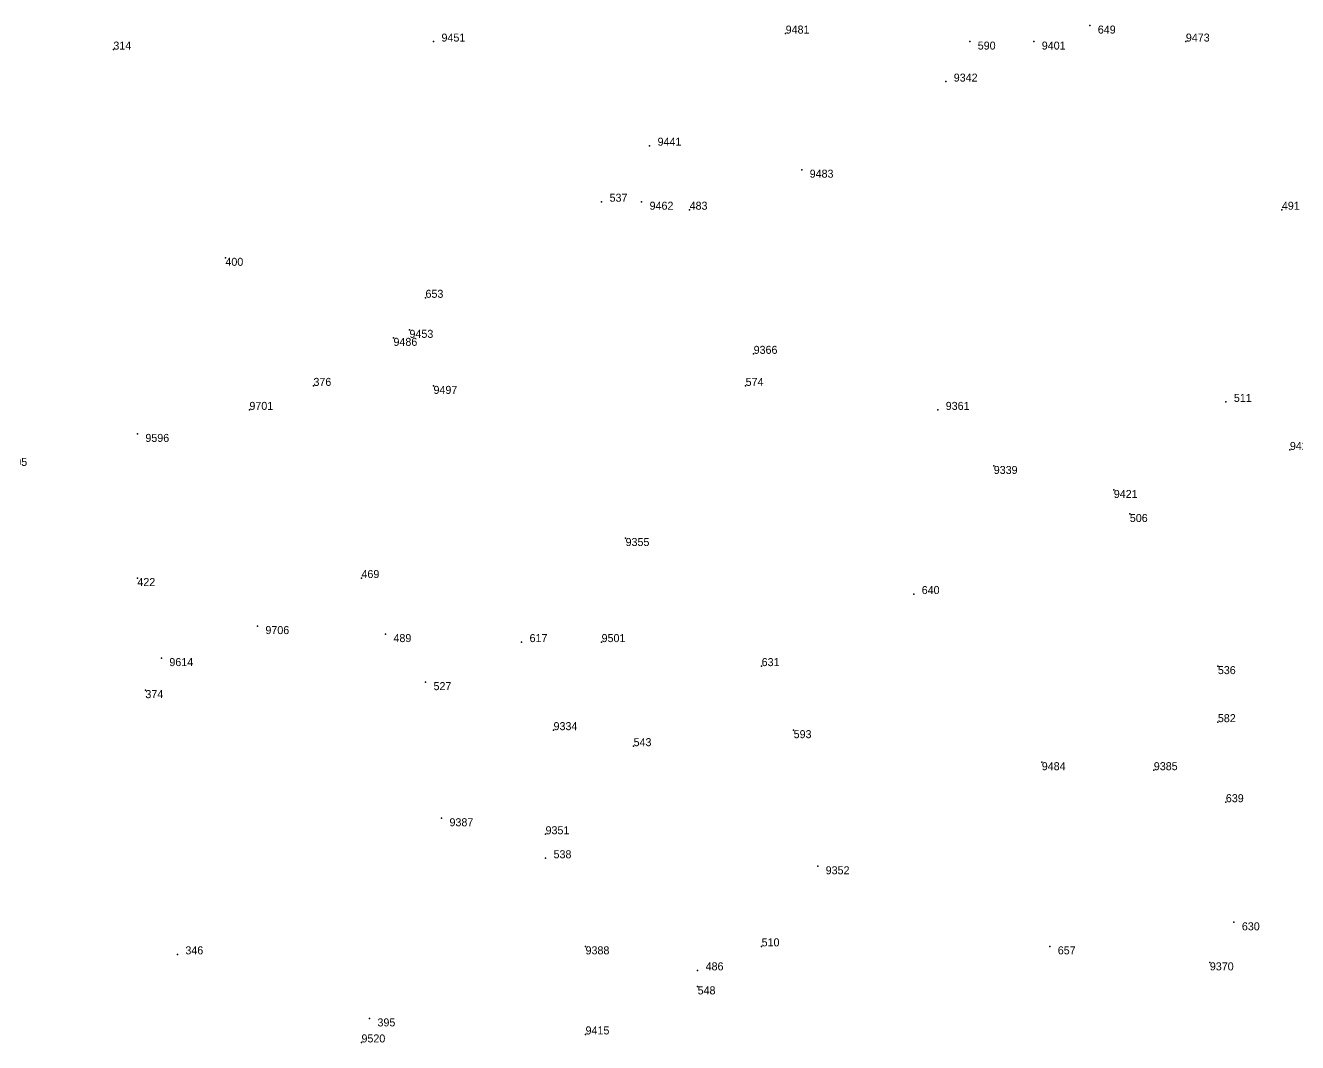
# Model space of a CAD drawing. Extents: x -0.07 to 1.1, y -0.07 to 1.1.
# Drawn here: x 0.461 to 0.62, y 0.112 to 0.239 of the extents above; entities that cross this region are included whole.
import ezdxf

# ---------------------------------------------------------------- set-up
doc = ezdxf.new("R2010")
doc.units = 0
for name, color, linetype in [('Facilities', 3, 'CONTINUOUS'), ('Normals', 1, 'CONTINUOUS'), ('Source_points', 5, 'CONTINUOUS'), ('Text', 3, 'CONTINUOUS')]:
    doc.layers.add(name, color=color, linetype=linetype)

msp = doc.modelspace()

# ---------------------------------------------------------------- linework, layer by layer
at = {"layer": 'Facilities', "color": 3}
for p in [(0.594, 0.239), (0.512, 0.237, 1), (0.556, 0.238, 1), (0.579, 0.237), (0.587, 0.237, 1), (0.606, 0.237, 1), (0.472, 0.236), (0.576, 0.232, 1), (0.539, 0.224, 1), (0.558, 0.221, 1), (0.533, 0.217), (0.538, 0.217, 1), (0.544, 0.216), (0.618, 0.216), (0.486, 0.21), (0.511, 0.205), (0.509, 0.201, 1), (0.507, 0.2, 1), (0.552, 0.198, 1), (0.497, 0.194), (0.512, 0.194, 1), (0.551, 0.194), (0.489, 0.191, 1), (0.575, 0.191, 1), (0.611, 0.192), (0.475, 0.188, 1), (0.619, 0.186, 1), (0.582, 0.184, 1), (0.597, 0.181, 1), (0.599, 0.178), (0.536, 0.175, 1), (0.475, 0.17), (0.503, 0.17), (0.572, 0.168), (0.49, 0.164, 1), (0.506, 0.163), (0.523, 0.162), (0.533, 0.162, 1), (0.478, 0.16, 1), (0.553, 0.159), (0.61, 0.159), (0.476, 0.156), (0.511, 0.157), (0.527, 0.151, 1), (0.557, 0.151), (0.61, 0.152), (0.537, 0.149), (0.588, 0.147, 1), (0.602, 0.146, 1), (0.611, 0.142), (0.513, 0.14, 1), (0.526, 0.138, 1), (0.526, 0.135), (0.56, 0.134, 1), (0.612, 0.127), (0.531, 0.124, 1), (0.553, 0.124), (0.589, 0.124), (0.48, 0.123), (0.545, 0.121), (0.609, 0.122, 1), (0.545, 0.119), (0.504, 0.115), (0.531, 0.113, 1), (0.503, 0.112, 1)]:
    msp.add_point(p, dxfattribs=at)
at = {"layer": 'Normals', "color": 1}
for p, q in [((0.594, 0.239), (0.594, 0.239, 0.1)), ((0.512, 0.237, 1), (0.512, 0.237, 1.1)), ((0.556, 0.238, 1), (0.556, 0.238, 1.1)), ((0.579, 0.237), (0.579, 0.237, 0.1)), ((0.587, 0.237, 1), (0.587, 0.237, 1.1)), ((0.606, 0.237, 1), (0.606, 0.237, 1.1)), ((0.472, 0.236), (0.472, 0.236, 0.1)), ((0.576, 0.232, 1), (0.576, 0.232, 1.1)), ((0.539, 0.224, 1), (0.539, 0.224, 1.1)), ((0.558, 0.221, 1), (0.558, 0.221, 1.1)), ((0.533, 0.217), (0.533, 0.217, 0.1)), ((0.538, 0.217, 1), (0.538, 0.217, 1.1)), ((0.544, 0.216), (0.544, 0.216, 0.1)), ((0.618, 0.216), (0.618, 0.216, 0.1)), ((0.486, 0.21), (0.486, 0.21, 0.1)), ((0.511, 0.205), (0.511, 0.205, 0.1)), ((0.509, 0.201, 1), (0.509, 0.201, 1.1)), ((0.507, 0.2, 1), (0.507, 0.2, 1.1)), ((0.552, 0.198, 1), (0.552, 0.198, 1.1)), ((0.497, 0.194), (0.497, 0.194, 0.1)), ((0.512, 0.194, 1), (0.512, 0.194, 1.1)), ((0.551, 0.194), (0.551, 0.194, 0.1)), ((0.489, 0.191, 1), (0.489, 0.191, 1.1)), ((0.575, 0.191, 1), (0.575, 0.191, 1.1)), ((0.611, 0.192), (0.611, 0.192, 0.1)), ((0.475, 0.188, 1), (0.475, 0.188, 1.1)), ((0.619, 0.186, 1), (0.619, 0.186, 1.1)), ((0.582, 0.184, 1), (0.582, 0.184, 1.1)), ((0.597, 0.181, 1), (0.597, 0.181, 1.1)), ((0.599, 0.178), (0.599, 0.178, 0.1)), ((0.536, 0.175, 1), (0.536, 0.175, 1.1)), ((0.475, 0.17), (0.475, 0.17, 0.1)), ((0.503, 0.17), (0.503, 0.17, 0.1)), ((0.572, 0.168), (0.572, 0.168, 0.1)), ((0.49, 0.164, 1), (0.49, 0.164, 1.1)), ((0.506, 0.163), (0.506, 0.163, 0.1)), ((0.523, 0.162), (0.523, 0.162, 0.1)), ((0.533, 0.162, 1), (0.533, 0.162, 1.1)), ((0.478, 0.16, 1), (0.478, 0.16, 1.1)), ((0.553, 0.159), (0.553, 0.159, 0.1)), ((0.61, 0.159), (0.61, 0.159, 0.1)), ((0.476, 0.156), (0.476, 0.156, 0.1)), ((0.511, 0.157), (0.511, 0.157, 0.1)), ((0.527, 0.151, 1), (0.527, 0.151, 1.1)), ((0.557, 0.151), (0.557, 0.151, 0.1)), ((0.61, 0.152), (0.61, 0.152, 0.1)), ((0.537, 0.149), (0.537, 0.149, 0.1)), ((0.588, 0.147, 1), (0.588, 0.147, 1.1)), ((0.602, 0.146, 1), (0.602, 0.146, 1.1)), ((0.611, 0.142), (0.611, 0.142, 0.1)), ((0.513, 0.14, 1), (0.513, 0.14, 1.1)), ((0.526, 0.138, 1), (0.526, 0.138, 1.1)), ((0.526, 0.135), (0.526, 0.135, 0.1)), ((0.56, 0.134, 1), (0.56, 0.134, 1.1)), ((0.612, 0.127), (0.612, 0.127, 0.1)), ((0.531, 0.124, 1), (0.531, 0.124, 1.1)), ((0.553, 0.124), (0.553, 0.124, 0.1)), ((0.589, 0.124), (0.589, 0.124, 0.1)), ((0.48, 0.123), (0.48, 0.123, 0.1)), ((0.545, 0.121), (0.545, 0.121, 0.1)), ((0.609, 0.122, 1), (0.609, 0.122, 1.1)), ((0.545, 0.119), (0.545, 0.119, 0.1)), ((0.504, 0.115), (0.504, 0.115, 0.1)), ((0.531, 0.113, 1), (0.531, 0.113, 1.1)), ((0.503, 0.112, 1), (0.503, 0.112, 1.1))]:
    msp.add_line(p, q, dxfattribs=at)
at = {"layer": 'Source_points', "color": 5}
for p in [(0.594, 0.239), (0.512, 0.237, 1), (0.556, 0.238, 1), (0.579, 0.237), (0.587, 0.237, 1), (0.606, 0.237, 1), (0.472, 0.236), (0.576, 0.232, 1), (0.539, 0.224, 1), (0.558, 0.221, 1), (0.533, 0.217), (0.538, 0.217, 1), (0.544, 0.216), (0.618, 0.216), (0.486, 0.21), (0.511, 0.205), (0.509, 0.201, 1), (0.507, 0.2, 1), (0.552, 0.198, 1), (0.497, 0.194), (0.512, 0.194, 1), (0.551, 0.194), (0.489, 0.191, 1), (0.575, 0.191, 1), (0.611, 0.192), (0.475, 0.188, 1), (0.619, 0.186, 1), (0.582, 0.184, 1), (0.597, 0.181, 1), (0.599, 0.178), (0.536, 0.175, 1), (0.475, 0.17), (0.503, 0.17), (0.572, 0.168), (0.49, 0.164, 1), (0.506, 0.163), (0.523, 0.162), (0.533, 0.162, 1), (0.478, 0.16, 1), (0.553, 0.159), (0.61, 0.159), (0.476, 0.156), (0.511, 0.157), (0.527, 0.151, 1), (0.557, 0.151), (0.61, 0.152), (0.537, 0.149), (0.588, 0.147, 1), (0.602, 0.146, 1), (0.611, 0.142), (0.513, 0.14, 1), (0.526, 0.138, 1), (0.526, 0.135), (0.56, 0.134, 1), (0.612, 0.127), (0.531, 0.124, 1), (0.553, 0.124), (0.589, 0.124), (0.48, 0.123), (0.545, 0.121), (0.609, 0.122, 1), (0.545, 0.119), (0.504, 0.115), (0.531, 0.113, 1), (0.503, 0.112, 1)]:
    msp.add_point(p, dxfattribs=at)

# ---------------------------------------------------------------- texts
at = {"layer": 'Text', "color": 3}
for s, p in [('9481', (0.556, 0.238, 1)), ('649', (0.595, 0.238)), ('314', (0.472, 0.236)), ('9451', (0.513, 0.237, 1)), ('590', (0.58, 0.236)), ('9401', (0.588, 0.236, 1)), ('9473', (0.606, 0.237, 1)), ('9342', (0.577, 0.232, 1)), ('9441', (0.54, 0.224, 1)), ('9483', (0.559, 0.22, 1)), ('537', (0.534, 0.217)), ('9462', (0.539, 0.216, 1)), ('483', (0.544, 0.216)), ('491', (0.618, 0.216)), ('400', (0.486, 0.209)), ('653', (0.511, 0.205)), ('9453', (0.509, 0.2, 1)), ('9486', (0.507, 0.199, 1)), ('9366', (0.552, 0.198, 1)), ('376', (0.497, 0.194)), ('9497', (0.512, 0.193, 1)), ('574', (0.551, 0.194)), ('511', (0.612, 0.192)), ('9701', (0.489, 0.191, 1)), ('9361', (0.576, 0.191, 1)), ('9596', (0.476, 0.187, 1)), ('9424', (0.619, 0.186, 1)), ('405', (0.459, 0.184)), ('9339', (0.582, 0.183, 1)), ('9421', (0.597, 0.18, 1)), ('506', (0.599, 0.177)), ('9355', (0.536, 0.174, 1)), ('469', (0.503, 0.17)), ('422', (0.475, 0.169)), ('640', (0.573, 0.168)), ('9706', (0.491, 0.163, 1)), ('489', (0.507, 0.162)), ('617', (0.524, 0.162)), ('9501', (0.533, 0.162, 1)), ('9614', (0.479, 0.159, 1)), ('631', (0.553, 0.159)), ('536', (0.61, 0.158)), ('374', (0.476, 0.155)), ('527', (0.512, 0.156)), ('582', (0.61, 0.152)), ('9334', (0.527, 0.151, 1)), ('593', (0.557, 0.15)), ('543', (0.537, 0.149)), ('9484', (0.588, 0.146, 1)), ('9385', (0.602, 0.146, 1)), ('639', (0.611, 0.142)), ('9387', (0.514, 0.139, 1)), ('9351', (0.526, 0.138, 1)), ('538', (0.527, 0.135)), ('9352', (0.561, 0.133, 1)), ('630', (0.613, 0.126)), ('346', (0.481, 0.123)), ('9388', (0.531, 0.123, 1)), ('510', (0.553, 0.124)), ('657', (0.59, 0.123)), ('486', (0.546, 0.121)), ('9370', (0.609, 0.121, 1)), ('548', (0.545, 0.118)), ('395', (0.505, 0.114)), ('9520', (0.503, 0.112, 1)), ('9415', (0.531, 0.113, 1))]:
    msp.add_text(s, height=0.001, dxfattribs=at).set_placement(p)

doc.saveas('drawing.dxf')
